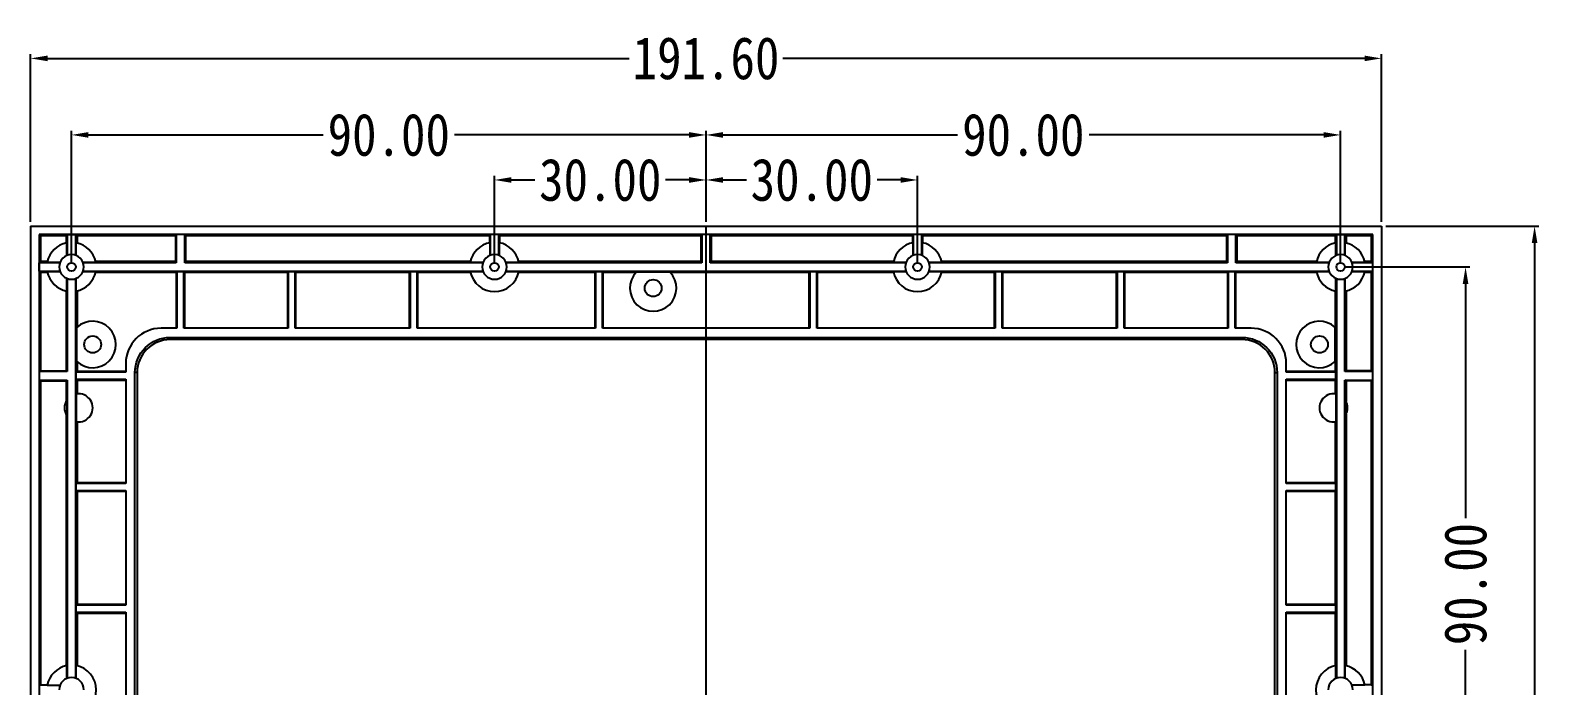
# Model space of a CAD drawing. Header units: inches. Extents: x 242 to 717, y 375 to 601.
# Drawn here: x 499.6 to 716.9, y 501.5 to 594.4 of the extents above; entities that cross this region are included whole.
import ezdxf
from ezdxf.lldxf.tags import DXFTag

# ---------------------------------------------------------------- set-up
doc = ezdxf.new("R2010")
doc.units = ezdxf.units.IN
doc.header["$MEASUREMENT"] = 0
doc.layers.add('1', color=7, linetype='Continuous', true_color=0xffffff)
doc.layers.add('dim', color=82, linetype='Continuous', lineweight=9)
doc.styles.add('001', font='', dxfattribs={"width": 0.85})
doc.styles.get('001').set_extended_font_data('SimSun')
tags = doc.linetypes.add('CENTER', pattern=[2, 1.25, -0.25, 0.25, -0.25]).pattern_tags.tags
tags[10:11] = [DXFTag(74, 4), DXFTag(75, 0), DXFTag(340, '0'), DXFTag(46, 0.0), DXFTag(50, 0.0), DXFTag(44, 0.0), DXFTag(45, 0.0)]
tags[8:9] = [DXFTag(74, 4), DXFTag(75, 0), DXFTag(340, '0'), DXFTag(46, 0.0), DXFTag(50, 0.0), DXFTag(44, 0.0), DXFTag(45, 0.0)]
tags[6:7] = [DXFTag(74, 4), DXFTag(75, 0), DXFTag(340, '0'), DXFTag(46, 0.0), DXFTag(50, 0.0), DXFTag(44, 0.0), DXFTag(45, 0.0)]
tags[4:5] = [DXFTag(74, 4), DXFTag(75, 0), DXFTag(340, '0'), DXFTag(46, 0.0), DXFTag(50, 0.0), DXFTag(44, 0.0), DXFTag(45, 0.0)]
doc.dimstyles.new('MSTD-1.2倍', dxfattribs={"dimscale": 1.2, "dimtxt": 3, "dimasz": 2, "dimexe": 0.5, "dimexo": 0.5, "dimgap": 1, "dimtad": 0, "dimzin": 1, "dimdsep": 46, "dimtxsty": '001', "dimcen": 0, "dimclrd": 3, "dimclre": 3, "dimclrt": 4, "dimazin": 0, "dimtfac": 0.5, "dimtofl": 0, "dimtmove": 0, "dimatfit": 3, "dimfxl": 1, "dimarcsym": 0})

# ---------------------------------------------------------------- blocks, each defined once
blk = doc.blocks.new('*D3')
at = {"layer": 'Defpoints', "color": 0, "transparency": 16777216}
for p in [(565.44, 573.19), (595.44, 566.65), (565.44, 560.85)]:
    blk.add_point(p, dxfattribs=at)
at = {"layer": 'dim', "color": 3, "lineweight": -2, "transparency": 16777216}
for p, q in [((565.44, 561.45), (565.44, 573.79)), ((595.44, 567.25), (595.44, 573.79)), ((567.84, 573.19), (571.17, 573.19)), ((593.04, 573.19), (589.71, 573.19))]:
    blk.add_line(p, q, dxfattribs=at)
at = {"layer": 'dim', "color": 3, "transparency": 16777216}
for points in [[(567.84, 573.59), (567.84, 572.79), (565.44, 573.19)], [(593.04, 573.59), (593.04, 572.79), (595.44, 573.19)]]:
    blk.add_solid(points, dxfattribs=at)
at = {"layer": 'dim', "color": 4, "transparency": 16777216, "insert": (580.44, 573.19), "char_height": 6, "attachment_point": 5, "style": '001'}
blk.add_mtext('30.00', dxfattribs=at)
blk = doc.blocks.new('*D4')
at = {"layer": 'Defpoints', "color": 0, "transparency": 16777216}
for p in [(505.44, 579.58), (595.44, 570.52), (505.44, 560.85)]:
    blk.add_point(p, dxfattribs=at)
at = {"layer": 'dim', "color": 3, "lineweight": -2, "transparency": 16777216}
for p, q in [((505.44, 561.45), (505.44, 580.18)), ((595.44, 571.12), (595.44, 580.18)), ((507.84, 579.58), (541.12, 579.58)), ((593.04, 579.58), (559.77, 579.58))]:
    blk.add_line(p, q, dxfattribs=at)
at = {"layer": 'dim', "color": 3, "transparency": 16777216}
for points in [[(507.84, 579.98), (507.84, 579.18), (505.44, 579.58)], [(593.04, 579.98), (593.04, 579.18), (595.44, 579.58)]]:
    blk.add_solid(points, dxfattribs=at)
at = {"layer": 'dim', "color": 4, "transparency": 16777216, "insert": (550.44, 579.58), "char_height": 6, "attachment_point": 5, "style": '001'}
blk.add_mtext('90.00', dxfattribs=at)
blk = doc.blocks.new('*D5')
at = {"layer": 'Defpoints', "color": 0, "transparency": 16777216}
for p in [(625.44, 573.19), (595.44, 566.65), (625.44, 560.85)]:
    blk.add_point(p, dxfattribs=at)
at = {"layer": 'dim', "color": 3, "lineweight": -2, "transparency": 16777216}
for p, q in [((595.44, 567.25), (595.44, 573.79)), ((625.44, 561.45), (625.44, 573.79)), ((597.84, 573.19), (601.17, 573.19)), ((623.04, 573.19), (619.71, 573.19))]:
    blk.add_line(p, q, dxfattribs=at)
at = {"layer": 'dim', "color": 3, "transparency": 16777216}
for points in [[(597.84, 573.59), (597.84, 572.79), (595.44, 573.19)], [(623.04, 573.59), (623.04, 572.79), (625.44, 573.19)]]:
    blk.add_solid(points, dxfattribs=at)
at = {"layer": 'dim', "color": 4, "transparency": 16777216, "insert": (610.44, 573.19), "char_height": 6, "attachment_point": 5, "style": '001'}
blk.add_mtext('30.00', dxfattribs=at)
blk = doc.blocks.new('*D6')
at = {"layer": 'Defpoints', "color": 0, "transparency": 16777216}
for p in [(685.44, 579.58), (595.44, 570.52), (685.44, 560.85)]:
    blk.add_point(p, dxfattribs=at)
at = {"layer": 'dim', "color": 3, "lineweight": -2, "transparency": 16777216}
for p, q in [((595.44, 571.12), (595.44, 580.18)), ((685.44, 561.45), (685.44, 580.18)), ((597.84, 579.58), (631.12, 579.58)), ((683.04, 579.58), (649.77, 579.58))]:
    blk.add_line(p, q, dxfattribs=at)
at = {"layer": 'dim', "color": 3, "transparency": 16777216}
for points in [[(597.84, 579.98), (597.84, 579.18), (595.44, 579.58)], [(683.04, 579.98), (683.04, 579.18), (685.44, 579.58)]]:
    blk.add_solid(points, dxfattribs=at)
at = {"layer": 'dim', "color": 4, "transparency": 16777216, "insert": (640.44, 579.58), "char_height": 6, "attachment_point": 5, "style": '001'}
blk.add_mtext('90.00', dxfattribs=at)
blk = doc.blocks.new('*D8')
at = {"layer": 'Defpoints', "color": 0, "transparency": 16777216}
for p in [(685.44, 560.85), (703.17, 560.85), (691.24, 470.85)]:
    blk.add_point(p, dxfattribs=at)
at = {"layer": 'dim', "color": 3, "lineweight": -2, "transparency": 16777216}
for p, q in [((686.04, 560.85), (703.77, 560.85)), ((703.17, 558.45), (703.17, 525.18)), ((703.17, 473.25), (703.17, 506.53)), ((691.84, 470.85), (703.77, 470.85))]:
    blk.add_line(p, q, dxfattribs=at)
at = {"layer": 'dim', "color": 3, "transparency": 16777216}
for points in [[(702.77, 558.45), (703.57, 558.45), (703.17, 560.85)], [(702.77, 473.25), (703.57, 473.25), (703.17, 470.85)]]:
    blk.add_solid(points, dxfattribs=at)
at = {"layer": 'dim', "color": 4, "transparency": 16777216, "insert": (703.17, 515.85), "char_height": 6, "attachment_point": 5, "rotation": 90, "style": '001'}
blk.add_mtext('90.00', dxfattribs=at)
blk = doc.blocks.new('*D17')
at = {"layer": 'Defpoints', "color": 0, "transparency": 16777216}
for p in [(691.24, 590.44), (499.64, 566.65), (691.24, 566.65)]:
    blk.add_point(p, dxfattribs=at)
at = {"layer": 'dim', "color": 3, "lineweight": -2, "transparency": 16777216}
for p, q in [((499.64, 567.25), (499.64, 591.04)), ((691.24, 567.25), (691.24, 591.04)), ((502.04, 590.44), (584.56, 590.44)), ((688.84, 590.44), (606.33, 590.44))]:
    blk.add_line(p, q, dxfattribs=at)
at = {"layer": 'dim', "color": 3, "transparency": 16777216}
for points in [[(502.04, 590.84), (502.04, 590.04), (499.64, 590.44)], [(688.84, 590.84), (688.84, 590.04), (691.24, 590.44)]]:
    blk.add_solid(points, dxfattribs=at)
at = {"layer": 'dim', "color": 4, "transparency": 16777216, "insert": (595.44, 590.44), "char_height": 6, "attachment_point": 5, "style": '001'}
blk.add_mtext('191.60', dxfattribs=at)
blk = doc.blocks.new('*D18')
at = {"layer": 'Defpoints', "color": 0, "transparency": 16777216}
for p in [(691.24, 566.65), (691.24, 375.05), (712.96, 375.05)]:
    blk.add_point(p, dxfattribs=at)
at = {"layer": 'dim', "color": 3, "lineweight": -2, "transparency": 16777216}
for p, q in [((691.84, 566.65), (713.56, 566.65)), ((712.96, 564.25), (712.96, 481.74)), ((712.96, 377.45), (712.96, 459.97)), ((691.84, 375.05), (713.56, 375.05))]:
    blk.add_line(p, q, dxfattribs=at)
at = {"layer": 'dim', "color": 3, "transparency": 16777216}
for points in [[(712.56, 564.25), (713.36, 564.25), (712.96, 566.65)], [(712.56, 377.45), (713.36, 377.45), (712.96, 375.05)]]:
    blk.add_solid(points, dxfattribs=at)
at = {"layer": 'dim', "color": 4, "transparency": 16777216, "insert": (712.96, 470.85), "char_height": 6, "attachment_point": 5, "rotation": 90, "style": '001'}
blk.add_mtext('191.60', dxfattribs=at)

msp = doc.modelspace()

# ---------------------------------------------------------------- linework, layer by layer
at = {"layer": '1', "color": 95}
for p, q in [((499.642, 566.652), (499.642, 375.052)), ((499.642, 566.652), (691.242, 566.652)), ((690.033, 565.443), (500.851, 565.443)), ((500.851, 565.443), (500.851, 376.261)), ((500.851, 565.443), (501.042, 565.252)), ((504.664, 565.252), (501.042, 565.252)), ((501.042, 565.252), (501.042, 561.63)), ((504.664, 565.252), (504.842, 565.43)), ((504.664, 565.252), (504.664, 564.264)), ((504.842, 565.43), (506.042, 565.43)), ((504.842, 565.43), (504.842, 562.496)), ((506.22, 565.252), (506.042, 565.43)), ((506.042, 562.496), (506.042, 565.43)), ((520.172, 565.252), (506.22, 565.252)), ((506.22, 565.252), (506.22, 564.264)), ((520.172, 565.252), (520.291, 565.43)), ((520.172, 565.252), (520.172, 561.63)), ((521.491, 565.43), (520.291, 565.43)), ((520.291, 565.43), (520.291, 561.452)), ((521.609, 565.252), (521.491, 565.43)), ((521.491, 561.452), (521.491, 565.43)), ((564.723, 565.252), (521.609, 565.252)), ((521.609, 565.252), (521.609, 561.63)), ((564.723, 565.252), (564.842, 565.43)), ((564.723, 565.252), (564.723, 564.277)), ((566.042, 565.43), (564.842, 565.43)), ((564.842, 565.43), (564.842, 562.496)), ((566.161, 565.252), (566.042, 565.43)), ((566.042, 562.496), (566.042, 565.43)), ((594.723, 565.252), (566.161, 565.252)), ((566.161, 565.252), (566.161, 564.277)), ((594.723, 565.252), (594.842, 565.43)), ((594.723, 565.252), (594.723, 561.63)), ((596.042, 565.43), (594.842, 565.43)), ((594.842, 565.43), (594.842, 561.452)), ((596.161, 565.252), (596.042, 565.43)), ((596.042, 561.452), (596.042, 565.43)), ((624.723, 565.252), (596.161, 565.252)), ((596.161, 565.252), (596.161, 561.63)), ((624.723, 565.252), (624.842, 565.43)), ((624.723, 565.252), (624.723, 564.277)), ((626.042, 565.43), (624.842, 565.43)), ((624.842, 565.43), (624.842, 562.496)), ((626.161, 565.252), (626.042, 565.43)), ((626.042, 562.496), (626.042, 565.43)), ((669.275, 565.252), (626.161, 565.252)), ((626.161, 565.252), (626.161, 564.277)), ((669.275, 565.252), (669.394, 565.43)), ((669.275, 565.252), (669.275, 561.63)), ((670.594, 565.43), (669.394, 565.43)), ((669.394, 565.43), (669.394, 561.452)), ((670.712, 565.252), (670.594, 565.43)), ((670.594, 561.452), (670.594, 565.43)), ((684.664, 565.252), (670.712, 565.252)), ((670.712, 565.252), (670.712, 561.63)), ((684.664, 565.252), (684.842, 565.43)), ((684.664, 565.252), (684.664, 564.264)), ((684.842, 565.43), (686.042, 565.43)), ((684.842, 565.43), (684.842, 562.496)), ((686.22, 565.252), (686.042, 565.43)), ((686.042, 562.496), (686.042, 565.43)), ((689.842, 565.252), (686.22, 565.252)), ((686.22, 565.252), (686.22, 564.264)), ((690.033, 565.443), (689.842, 565.252)), ((689.842, 561.63), (689.842, 565.252)), ((690.033, 376.261), (690.033, 565.443)), ((691.242, 566.652), (691.242, 375.052)), ((504.769, 562.467), (504.769, 564.287)), ((506.115, 562.467), (506.115, 564.287)), ((564.793, 564.291), (564.793, 562.477)), ((566.091, 564.291), (566.091, 562.477)), ((624.793, 564.291), (624.793, 562.477)), ((626.091, 564.291), (626.091, 562.477)), ((684.769, 562.467), (684.769, 564.287)), ((686.115, 562.467), (686.115, 564.287)), ((501.042, 561.63), (500.864, 561.452)), ((500.864, 560.252), (500.864, 561.452)), ((503.798, 561.452), (500.864, 561.452)), ((502.03, 561.63), (501.042, 561.63)), ((502.008, 561.525), (503.827, 561.525)), ((507.057, 561.525), (508.877, 561.525)), ((520.291, 561.452), (507.086, 561.452)), ((520.172, 561.63), (508.855, 561.63)), ((520.172, 561.63), (520.291, 561.452)), ((521.609, 561.63), (521.491, 561.452)), ((563.798, 561.452), (521.491, 561.452)), ((562.03, 561.63), (521.609, 561.63)), ((562.008, 561.525), (563.827, 561.525)), ((567.057, 561.525), (568.877, 561.525)), ((594.842, 561.452), (567.086, 561.452)), ((594.723, 561.63), (568.855, 561.63)), ((594.723, 561.63), (594.842, 561.452)), ((596.161, 561.63), (596.042, 561.452)), ((623.798, 561.452), (596.042, 561.452)), ((622.03, 561.63), (596.161, 561.63)), ((622.008, 561.525), (623.827, 561.525)), ((627.057, 561.525), (628.877, 561.525)), ((669.394, 561.452), (627.086, 561.452)), ((669.275, 561.63), (628.855, 561.63)), ((669.275, 561.63), (669.394, 561.452)), ((670.712, 561.63), (670.594, 561.452)), ((683.798, 561.452), (670.594, 561.452)), ((682.03, 561.63), (670.712, 561.63)), ((682.008, 561.525), (683.827, 561.525)), ((687.057, 561.525), (688.877, 561.525)), ((690.02, 561.452), (687.086, 561.452)), ((689.842, 561.63), (688.855, 561.63)), ((689.842, 561.63), (690.02, 561.452)), ((690.02, 560.252), (690.02, 561.452)), ((501.042, 560.074), (500.864, 560.252)), ((500.864, 560.252), (503.798, 560.252)), ((501.042, 560.074), (501.042, 546.122)), ((502.03, 560.074), (501.042, 560.074)), ((502.008, 560.179), (503.827, 560.179)), ((504.769, 557.417), (504.769, 559.237)), ((504.842, 559.208), (504.842, 546.003)), ((506.042, 502.496), (506.042, 559.208)), ((506.115, 557.417), (506.115, 559.237)), ((507.057, 560.179), (508.877, 560.179)), ((507.086, 560.252), (563.798, 560.252)), ((520.291, 560.074), (508.855, 560.074)), ((520.291, 560.074), (520.395, 560.179)), ((520.291, 560.074), (520.291, 552.152)), ((520.395, 560.179), (521.386, 560.179)), ((520.395, 560.179), (520.395, 552.152)), ((521.491, 560.074), (521.386, 560.179)), ((521.386, 552.152), (521.386, 560.179)), ((536.055, 560.074), (521.491, 560.074)), ((521.491, 552.152), (521.491, 560.074)), ((536.055, 560.074), (536.16, 560.179)), ((536.055, 560.074), (536.055, 552.152)), ((536.16, 560.179), (537.15, 560.179)), ((536.16, 560.179), (536.16, 552.152)), ((537.255, 560.074), (537.15, 560.179)), ((537.15, 552.152), (537.15, 560.179)), ((553.355, 560.074), (537.255, 560.074)), ((537.255, 552.152), (537.255, 560.074)), ((553.355, 560.074), (553.46, 560.179)), ((553.355, 560.074), (553.355, 552.152)), ((553.46, 560.179), (554.45, 560.179)), ((553.46, 560.179), (553.46, 552.152)), ((554.555, 560.074), (554.45, 560.179)), ((554.45, 552.152), (554.45, 560.179)), ((562.03, 560.074), (554.555, 560.074)), ((554.555, 552.152), (554.555, 560.074)), ((562.008, 560.179), (563.827, 560.179)), ((567.057, 560.179), (568.877, 560.179)), ((567.086, 560.252), (623.798, 560.252)), ((579.644, 560.074), (568.855, 560.074)), ((579.644, 560.074), (579.748, 560.179)), ((579.644, 560.074), (579.644, 552.152)), ((579.748, 560.179), (580.739, 560.179)), ((579.748, 560.179), (579.748, 552.152)), ((580.844, 560.074), (580.739, 560.179)), ((580.739, 552.152), (580.739, 560.179)), ((585.504, 560.074), (580.844, 560.074)), ((580.844, 552.152), (580.844, 560.074)), ((590.348, 560.108), (585.536, 560.108)), ((610.04, 560.074), (590.38, 560.074)), ((610.04, 560.074), (610.145, 560.179)), ((610.04, 560.074), (610.04, 552.152)), ((610.145, 560.179), (611.136, 560.179)), ((610.145, 560.179), (610.145, 552.152)), ((611.24, 560.074), (611.136, 560.179)), ((611.136, 552.152), (611.136, 560.179)), ((622.03, 560.074), (611.24, 560.074)), ((611.24, 552.152), (611.24, 560.074)), ((622.008, 560.179), (623.827, 560.179)), ((627.057, 560.179), (628.877, 560.179)), ((627.086, 560.252), (683.798, 560.252)), ((636.329, 560.074), (628.855, 560.074)), ((636.329, 560.074), (636.434, 560.179)), ((636.329, 560.074), (636.329, 552.152)), ((636.434, 560.179), (637.425, 560.179)), ((636.434, 560.179), (636.434, 552.152)), ((637.529, 560.074), (637.425, 560.179)), ((637.425, 552.152), (637.425, 560.179)), ((653.629, 560.074), (637.529, 560.074)), ((637.529, 552.152), (637.529, 560.074)), ((653.629, 560.074), (653.734, 560.179)), ((653.629, 560.074), (653.629, 552.152)), ((653.734, 560.179), (654.725, 560.179)), ((653.734, 560.179), (653.734, 552.152)), ((654.829, 560.074), (654.725, 560.179)), ((654.725, 552.152), (654.725, 560.179)), ((669.394, 560.074), (654.829, 560.074)), ((654.829, 552.152), (654.829, 560.074)), ((669.394, 560.074), (669.498, 560.179)), ((669.394, 560.074), (669.394, 552.152)), ((669.498, 560.179), (670.489, 560.179)), ((669.498, 560.179), (669.498, 552.152)), ((670.594, 560.074), (670.489, 560.179)), ((670.489, 552.152), (670.489, 560.179)), ((682.03, 560.074), (670.594, 560.074)), ((670.594, 552.152), (670.594, 560.074)), ((682.008, 560.179), (683.827, 560.179)), ((684.769, 557.417), (684.769, 559.237)), ((684.842, 559.208), (684.842, 502.496)), ((686.042, 546.003), (686.042, 559.208)), ((686.115, 557.417), (686.115, 559.237)), ((687.057, 560.179), (688.877, 560.179)), ((687.086, 560.252), (690.02, 560.252)), ((689.842, 560.074), (688.855, 560.074)), ((689.842, 560.074), (690.02, 560.252)), ((689.842, 546.122), (689.842, 560.074)), ((504.664, 557.44), (504.664, 546.122)), ((506.22, 557.44), (506.22, 552.29)), ((684.664, 557.44), (684.664, 552.29)), ((686.22, 557.44), (686.22, 546.122)), ((506.186, 547.446), (506.186, 552.258)), ((520.395, 552.152), (518.142, 552.152)), ((536.16, 552.152), (521.386, 552.152)), ((553.46, 552.152), (537.15, 552.152)), ((579.748, 552.152), (554.45, 552.152)), ((610.145, 552.152), (580.739, 552.152)), ((636.434, 552.152), (611.136, 552.152)), ((653.734, 552.152), (637.425, 552.152)), ((669.498, 552.152), (654.725, 552.152)), ((672.742, 552.152), (670.489, 552.152)), ((684.698, 547.446), (684.698, 552.258)), ((519.442, 550.548), (519.442, 550.852)), ((519.442, 550.852), (671.442, 550.852)), ((671.442, 550.548), (519.442, 550.548)), ((671.442, 550.548), (671.442, 550.852)), ((501.042, 546.122), (500.864, 546.003)), ((500.864, 546.003), (500.864, 544.803)), ((504.842, 546.003), (500.864, 546.003)), ((501.042, 546.122), (504.664, 546.122)), ((504.664, 546.122), (504.842, 546.003)), ((506.22, 546.003), (506.115, 545.899)), ((506.115, 544.908), (506.115, 545.899)), ((513.142, 545.899), (506.115, 545.899)), ((506.22, 547.414), (506.22, 546.003)), ((513.142, 546.003), (506.22, 546.003)), ((513.142, 547.152), (513.142, 545.899)), ((514.442, 483.852), (514.442, 545.852)), ((514.746, 545.852), (514.442, 545.852)), ((514.746, 545.852), (514.746, 483.852)), ((676.138, 545.852), (676.442, 545.852)), ((676.138, 483.852), (676.138, 545.852)), ((676.442, 545.852), (676.442, 483.852)), ((677.742, 545.899), (677.742, 547.152)), ((684.664, 546.003), (677.742, 546.003)), ((684.769, 545.899), (677.742, 545.899)), ((684.664, 547.414), (684.664, 546.003)), ((684.664, 546.003), (684.769, 545.899)), ((684.769, 544.908), (684.769, 545.899)), ((686.22, 546.122), (686.042, 546.003)), ((690.02, 546.003), (686.042, 546.003)), ((689.842, 546.122), (686.22, 546.122)), ((689.842, 546.122), (690.02, 546.003)), ((690.02, 544.803), (690.02, 546.003)), ((501.042, 544.685), (500.864, 544.803)), ((500.864, 544.803), (504.842, 544.803)), ((501.042, 544.685), (501.042, 501.571)), ((501.042, 544.685), (504.664, 544.685)), ((504.664, 544.685), (504.842, 544.803)), ((504.664, 544.685), (504.664, 541.768)), ((504.842, 544.803), (504.842, 502.496)), ((506.22, 544.803), (506.115, 544.908)), ((506.115, 544.908), (513.142, 544.908)), ((506.22, 544.803), (506.22, 542.84)), ((506.22, 544.803), (513.142, 544.803)), ((513.142, 544.908), (513.142, 530.134)), ((677.742, 544.908), (684.769, 544.908)), ((677.742, 530.134), (677.742, 544.908)), ((677.742, 544.803), (684.664, 544.803)), ((684.664, 544.803), (684.769, 544.908)), ((684.664, 544.803), (684.664, 542.84)), ((686.042, 544.803), (690.02, 544.803)), ((686.042, 502.496), (686.042, 544.803)), ((686.22, 544.685), (686.042, 544.803)), ((686.22, 544.685), (686.22, 541.768)), ((689.842, 544.685), (686.22, 544.685)), ((689.842, 544.685), (690.02, 544.803)), ((689.842, 501.571), (689.842, 544.685)), ((504.769, 541.947), (504.769, 539.756)), ((506.115, 542.825), (506.115, 538.879)), ((684.769, 542.825), (684.769, 538.879)), ((686.115, 541.947), (686.115, 539.756)), ((504.664, 539.936), (504.664, 504.264)), ((506.22, 538.864), (506.22, 530.239)), ((684.664, 538.864), (684.664, 530.239)), ((686.22, 539.936), (686.22, 504.264)), ((506.22, 530.239), (506.115, 530.134)), ((506.115, 529.144), (506.115, 530.134)), ((513.142, 530.134), (506.115, 530.134)), ((513.142, 530.239), (506.22, 530.239)), ((684.664, 530.239), (677.742, 530.239)), ((684.769, 530.134), (677.742, 530.134)), ((684.664, 530.239), (684.769, 530.134)), ((684.769, 529.144), (684.769, 530.134)), ((506.22, 529.039), (506.115, 529.144)), ((506.115, 529.144), (513.142, 529.144)), ((506.22, 529.039), (506.22, 512.939)), ((506.22, 529.039), (513.142, 529.039)), ((513.142, 529.144), (513.142, 512.835)), ((677.742, 529.144), (684.769, 529.144)), ((677.742, 512.835), (677.742, 529.144)), ((677.742, 529.039), (684.664, 529.039)), ((684.664, 529.039), (684.769, 529.144)), ((684.664, 529.039), (684.664, 512.939)), ((506.22, 512.939), (506.115, 512.835)), ((506.115, 511.844), (506.115, 512.835)), ((513.142, 512.835), (506.115, 512.835)), ((513.142, 512.939), (506.22, 512.939)), ((684.664, 512.939), (677.742, 512.939)), ((684.769, 512.835), (677.742, 512.835)), ((684.664, 512.939), (684.769, 512.835)), ((684.769, 511.844), (684.769, 512.835)), ((506.22, 511.739), (506.115, 511.844)), ((506.115, 511.844), (513.142, 511.844)), ((506.22, 511.739), (506.22, 504.264)), ((506.22, 511.739), (513.142, 511.739)), ((513.142, 511.844), (513.142, 486.546)), ((677.742, 511.844), (684.769, 511.844)), ((677.742, 486.546), (677.742, 511.844)), ((677.742, 511.739), (684.664, 511.739)), ((684.664, 511.739), (684.769, 511.844)), ((684.664, 511.739), (684.664, 504.264)), ((504.769, 502.467), (504.769, 504.287)), ((506.115, 502.467), (506.115, 504.287)), ((684.769, 502.467), (684.769, 504.287)), ((686.115, 502.467), (686.115, 504.287)), ((501.042, 501.571), (500.864, 501.452)), ((501.042, 501.571), (502.017, 501.571)), ((502.003, 501.501), (503.817, 501.501)), ((688.881, 501.501), (687.067, 501.501)), ((689.842, 501.571), (688.868, 501.571)), ((689.842, 501.571), (690.02, 501.452))]:
    msp.add_line(p, q, dxfattribs=at)
at = {"layer": '1', "color": 1, "linetype": 'CENTER', "ltscale": 19.46656}
msp.add_line((595.442, 375.052), (595.442, 566.652), dxfattribs=at)
at = {"layer": '1', "color": 95}
for centre, radius, start, end in [((505.442, 560.852), 3.5, 101.09155, 168.90845), ((505.442, 560.852), 3.5, 11.09155, 78.90845), ((565.442, 560.852), 3.5, 100.68402, 168.90845), ((565.442, 560.852), 3.5, 11.09155, 79.31598), ((625.442, 560.852), 3.5, 100.68402, 168.90845), ((625.442, 560.852), 3.5, 11.09155, 79.31598), ((685.442, 560.852), 3.5, 101.09155, 168.90845), ((685.442, 560.852), 3.5, 11.09155, 78.90845), ((505.442, 560.852), 1.75, 0, 180), ((505.442, 560.852), 1.75, -180, 0), ((565.442, 560.852), 1.75, 0, 180), ((565.442, 560.852), 1.75, -180, 0), ((625.442, 560.852), 1.75, 0, 180), ((625.442, 560.852), 1.75, -180, 0), ((685.442, 560.852), 1.75, 0, 180), ((685.442, 560.852), 1.75, -180, 0), ((505.442, 560.852), 3.5, 191.09155, 258.90845), ((505.442, 560.852), 3.5, 281.09155, 348.90845), ((565.442, 560.852), 3.5, 191.09155, 348.90845), ((587.942, 557.852), 3.298, -223.15436, 43.15436), ((625.442, 560.852), 3.5, 191.09155, 348.90845), ((685.442, 560.852), 3.5, 191.09155, 258.90845), ((685.442, 560.852), 3.5, 281.09155, 348.90845), ((508.442, 549.852), 3.298, -133.15436, 133.15436), ((518.142, 547.152), 5, 90, 180), ((672.742, 547.152), 5, 0, 90), ((682.442, 549.852), 3.298, 46.84564, 313.15436), ((519.442, 545.852), 4.696, 90, 180), ((671.442, 545.852), 4.696, 0, 90), ((506.442, 540.852), 2, 146.78912, 213.21088), ((506.442, 540.852), 2, -99.4008, 99.4008), ((684.442, 540.852), 2, 80.5992, 279.4008), ((684.442, 540.852), 2, -33.21088, 33.21088), ((505.442, 500.852), 3.5, 101.09155, 169.31598), ((505.442, 500.852), 3.5, -78.90845, 78.90845), ((685.442, 500.852), 3.5, 101.09155, 258.90845), ((685.442, 500.852), 3.5, 10.68402, 78.90845), ((505.442, 500.852), 1.75, 0, 180), ((685.442, 500.852), 1.75, 0, 180)]:
    msp.add_arc(centre, radius, start, end, dxfattribs=at)
at = {"layer": '1', "color": 95, "extrusion": (0, 6.12303e-17, -1)}
for centre, radius, end in [((-505.442, 560.852), 0.6, 180), ((-565.442, 560.852), 0.6, 180), ((-625.442, 560.852), 0.6, 180), ((-685.442, 560.852), 0.6, 180), ((-587.942, 557.852), 1.2, 180), ((-508.442, 549.852), 1.2, 180), ((-519.442, 545.852), 5, 90), ((-682.442, 549.852), 1.2, 180)]:
    msp.add_arc(centre, radius, 0, end, dxfattribs=at)
at = {"layer": '1', "color": 95, "extrusion": (0, 0, -1)}
for centre, radius, start, end in [((-505.442, 560.852), 0.6, -180, 0), ((-565.442, 560.852), 0.6, -180, 0), ((-625.442, 560.852), 0.6, -180, 0), ((-685.442, 560.852), 0.6, -180, 0), ((-587.942, 557.852), 1.2, -180, 0), ((-508.442, 549.852), 1.2, -180, 0), ((-671.442, 545.852), 5, 90, 180), ((-682.442, 549.852), 1.2, -180, 0)]:
    msp.add_arc(centre, radius, start, end, dxfattribs=at)

# ---------------------------------------------------------------- dimensions: what is measured, and where the dimension line sits
at = {"layer": 'dim'}
for base, p1, p2, picture, middle in [((691.242, 590.444), (499.642, 566.652), (691.242, 566.652), '*D17', (595.442, 590.444)), ((505.442, 579.581), (595.442, 570.52), (505.442, 560.852), '*D4', (550.442, 579.581)), ((565.442, 573.188), (595.442, 566.652), (565.442, 560.852), '*D3', (580.442, 573.188))]:
    dim = msp.add_linear_dim(base=base, p1=p1, p2=p2, dimstyle='MSTD-1.2倍', override={"dimtxt": 5, "dimexe": 0.49975, "dimexo": 0.49975, "dimgap": 0.49975}, dxfattribs=at)
    dim.commit()
    dim.dimension.update_dxf_attribs({"geometry": picture, "text_midpoint": middle})
for base, p1, p2, angle, picture, middle in [((685.442, 579.581), (595.442, 570.52), (685.442, 560.852), 180, '*D6', (640.442, 579.581)), ((625.442, 573.188), (595.442, 566.652), (625.442, 560.852), 180, '*D5', (610.442, 573.188)), ((712.964, 375.052), (691.242, 566.652), (691.242, 375.052), 90, '*D18', (712.964, 470.852)), ((703.171, 560.852), (691.242, 470.852), (685.442, 560.852), 90, '*D8', (703.171, 515.852))]:
    dim = msp.add_linear_dim(base=base, p1=p1, p2=p2, angle=angle, dimstyle='MSTD-1.2倍', override={"dimtxt": 5, "dimexe": 0.49975, "dimexo": 0.49975, "dimgap": 0.49975}, dxfattribs=at)
    dim.commit()
    dim.dimension.update_dxf_attribs({"geometry": picture, "text_midpoint": middle})

doc.saveas('drawing.dxf')
